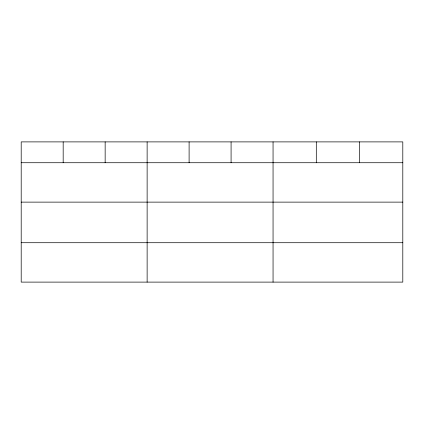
<?xml version="1.0" encoding="UTF-8"?>
<svg xmlns="http://www.w3.org/2000/svg" width="424" height="424" viewBox="0 0 424 424"><rect width="100%" height="100%" fill="white"/><g stroke="black" fill="none" stroke-linecap="round" stroke-linejoin="round"><path stroke-width="0.64" d="M402.8 202.126L402.8 141.892L21.2 141.892L21.2 282.108L402.8 282.108L402.8 202.126L21.2 202.126M21.2 162.726L402.8 162.726M21.2 242.714L402.8 242.714M359.552 141.892L359.552 162.726M316.304 141.892L316.304 162.726M273.056 141.892L273.056 282.108M231.08 141.892L231.08 162.726M189.104 141.892L189.104 162.726M147.128 141.892L147.128 282.108M105.152 141.892L105.152 162.726M63.176 141.892L63.176 162.726"/></g></svg>
